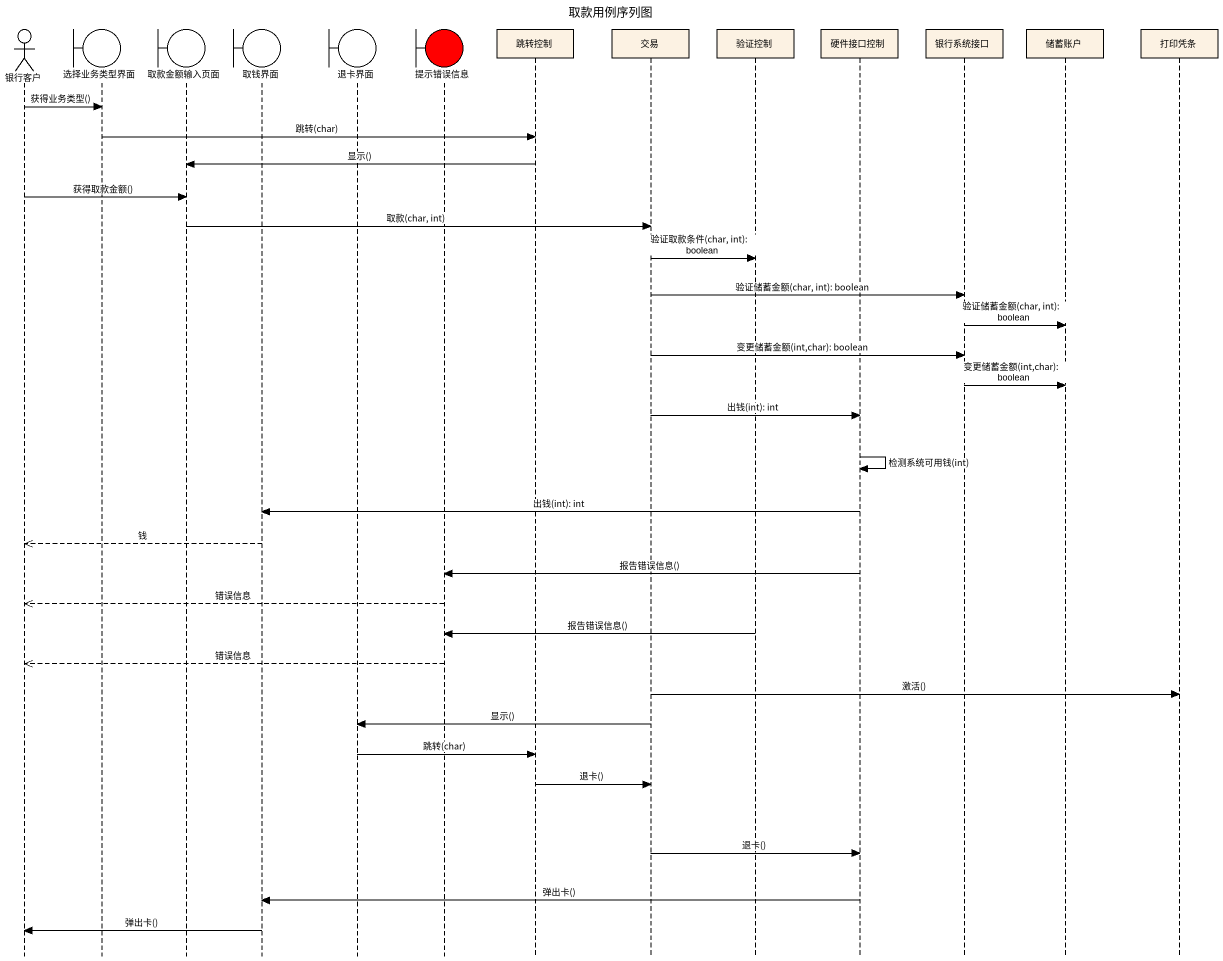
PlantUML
@startuml
title 取款用例序列图
hide footbox
actor 银行客户
boundary 选择业务类型界面
boundary 取款金额输入页面
boundary 取钱界面
boundary 退卡界面
boundary 提示错误信息 #FF0000
participant 跳转控制
participant 交易
participant 验证控制
participant 硬件接口控制
participant 银行系统接口
participant 储蓄账户
participant 打印凭条

银行客户 -> 选择业务类型界面 : 获得业务类型()
选择业务类型界面 -> 跳转控制 : 跳转(char)
跳转控制 -> 取款金额输入页面 : 显示()
银行客户 -> 取款金额输入页面 : 获得取款金额()
取款金额输入页面 -> 交易 : 取款(char, int)
交易 -> 验证控制 : 验证取款条件(char, int): boolean
交易 -> 银行系统接口 : 验证储蓄金额(char, int): boolean
银行系统接口 -> 储蓄账户 : 验证储蓄金额(char, int): boolean
交易 -> 银行系统接口 : 变更储蓄金额(int,char): boolean
银行系统接口 -> 储蓄账户 : 变更储蓄金额(int,char): boolean
交易 -> 硬件接口控制 : 出钱(int): int
硬件接口控制 -> 硬件接口控制 : 检测系统可用钱(int)
硬件接口控制 -> 取钱界面 : 出钱(int): int
取钱界面 -->> 银行客户 : 钱
硬件接口控制 -> 提示错误信息 : 报告错误信息()
提示错误信息 -->> 银行客户 : 错误信息
验证控制 -> 提示错误信息 : 报告错误信息()
提示错误信息 -->> 银行客户 : 错误信息
交易 -> 打印凭条 : 激活()
交易 -> 退卡界面 : 显示()
退卡界面 -> 跳转控制 : 跳转(char)
跳转控制 -> 交易 : 退卡()
交易 -> 硬件接口控制 : 退卡()
硬件接口控制 -> 取钱界面 : 弹出卡()
取钱界面 -> 银行客户 : 弹出卡()
@enduml
